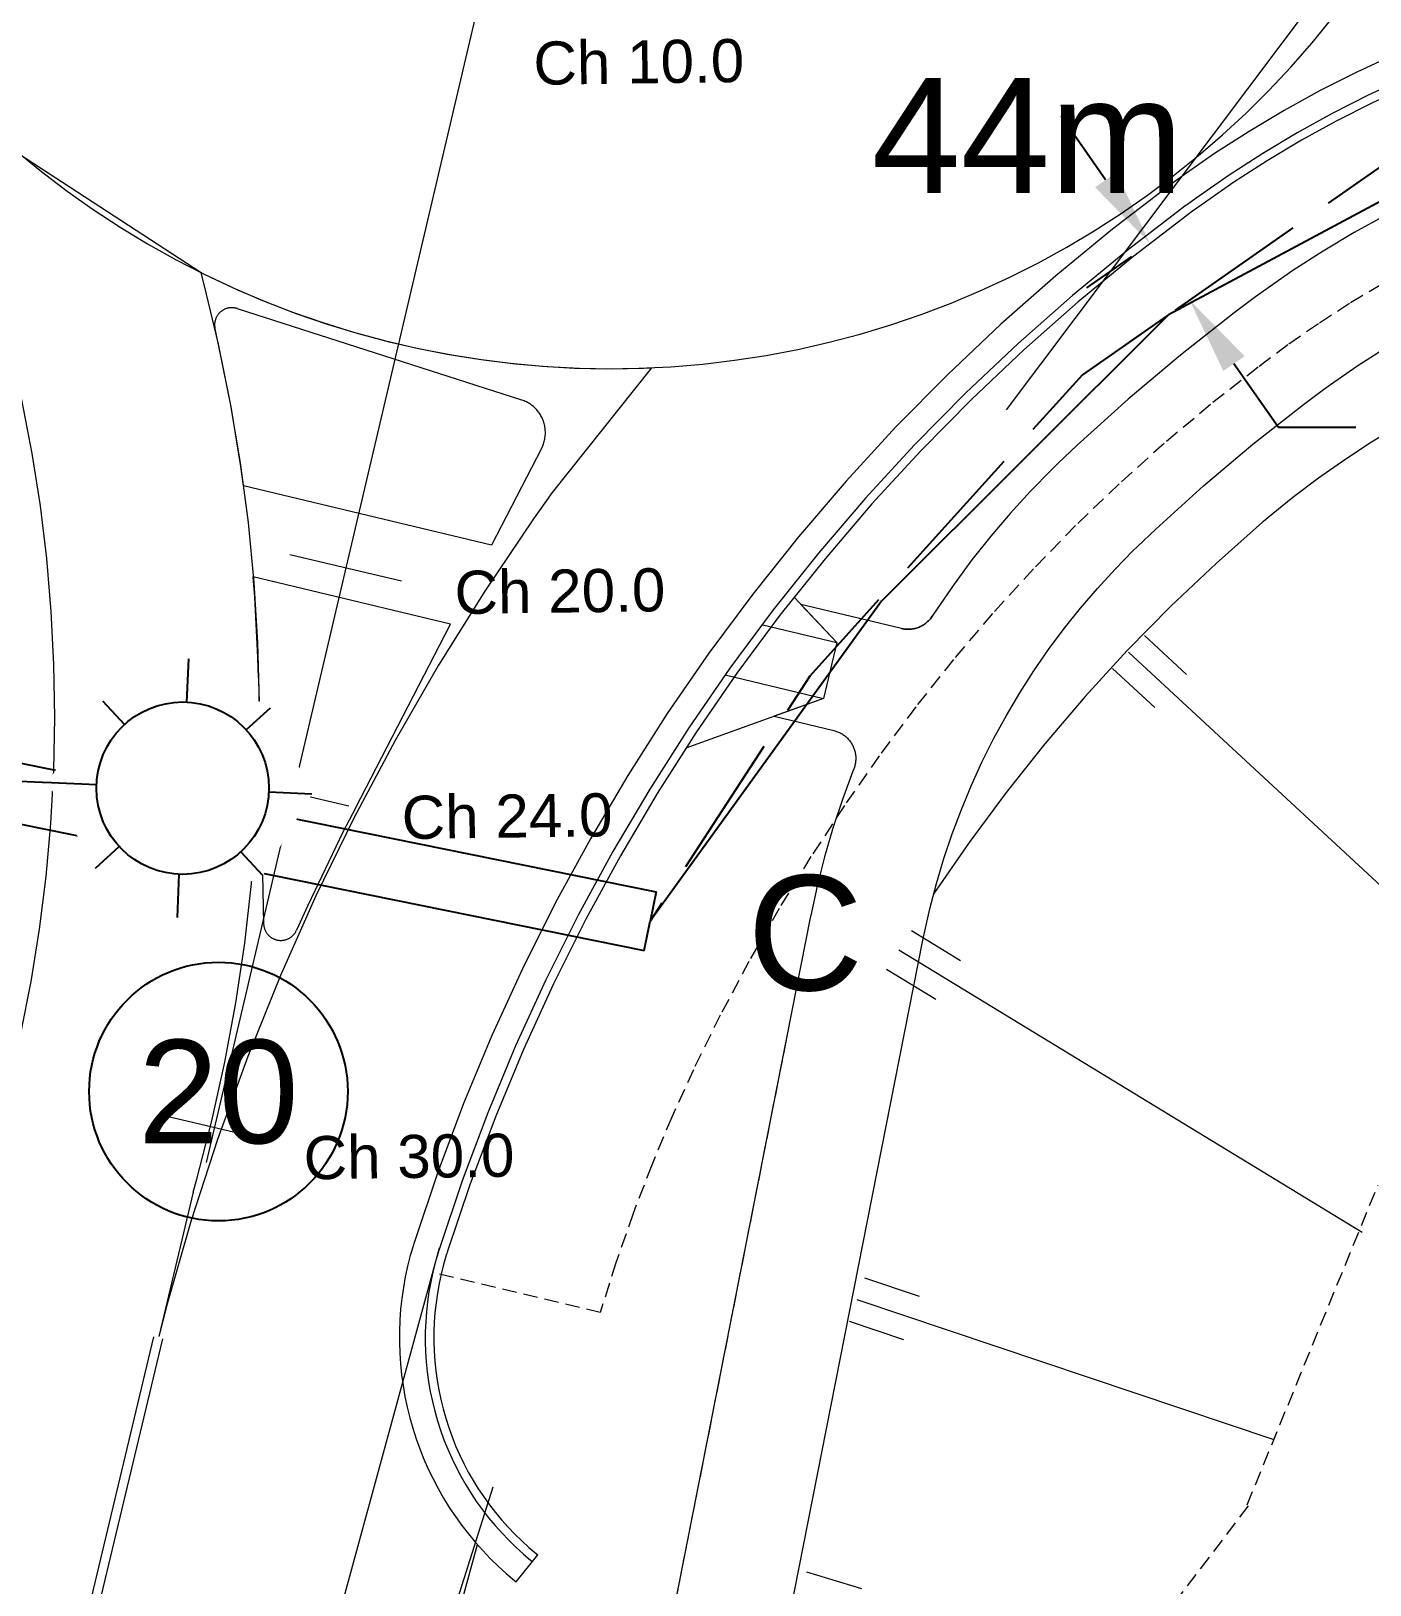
# Model space of a CAD drawing. Header units: metres. Extents: x 268878 to 269469, y 6087458 to 6088814.
# Drawn here: x 269145.53 to 269168.84, y 6087919.22 to 6087946.25 of the extents above; entities that cross this region are included whole.
import ezdxf
from ezdxf.enums import TextEntityAlignment as Align

# ---------------------------------------------------------------- set-up
doc = ezdxf.new("R2010")
doc.units = ezdxf.units.M
doc.linetypes.add('DASHED2', pattern=[0.375, 0.25, -0.125])
doc.linetypes.add('IE Trench LV', pattern=[6.5, 5, -1.5])
doc.layers.get('0').update_dxf_attribs({"color": 6})
doc.layers.add('Cadastre Developer_SP_NEW', color=2, linetype='Continuous', lineweight=5)
for name, color, linetype in [('Duct_SP_NEW', 2, 'Continuous'), ('Equip_SP_SL_NEW', 2, 'Continuous'), ('Mains_LV_New_R9', 2, 'Continuous'), ('Notes_LV_MISC', 7, 'Continuous'), ('Notes_SP_MISC', 7, 'Continuous'), ('Notes_SP_NEW', 2, 'Continuous'), ('Trench_SP_NEW', 2, 'Continuous')]:
    doc.layers.add(name, color=color, linetype=linetype)
doc.styles.add('AGI32-Arial', font='arial.ttf')
doc.styles.add('iecARIAL', font='arial.ttf', dxfattribs={"height": 2})
doc.styles.add('SL_LABEL', font='arial.ttf')
doc.styles.get("Standard").update_dxf_attribs({"font": 'arial.ttf'})
doc.linetypes.add('Cable 4', pattern='A,5.25,-0.1,["o",Standard,S=2,R=0,X=1.2,Y=-0.7],-4', length=9.35)
doc.dimstyles.get("Standard").update_dxf_attribs({"dimtxt": 0.18, "dimasz": 0.18, "dimexe": 0.18, "dimexo": 0.0625, "dimgap": 0.09, "dimtad": 0, "dimtih": 1, "dimtoh": 1, "dimdec": 4, "dimzin": 0, "dimdsep": 46, "dimtxsty": 'Standard', "dimcen": 0.09, "dimadec": 0, "dimazin": 0, "dimtfac": 1, "dimtdec": 4, "dimtofl": 0, "dimtmove": 0, "dimatfit": 3, "dimfxl": 1, "dimtolj": 1, "dimtzin": 0, "dimarcsym": 0})

# ---------------------------------------------------------------- blocks, each defined once
blk = doc.blocks.new('SL_LANTERN_NEW')
for tag, p, flags in [('Z', (0, 0), 1), ('OPERATED_BY', (0, -9.607), 9)]:
    blk.add_attdef(tag, p, '', height=0.2, dxfattribs=dict(flags=flags))
at = {"style": 'SL_LABEL', "flags": 9}
blk.add_attdef('STREET_CODE', text='', height=0.2, dxfattribs=at).set_placement((0, -0.2), align=Align.MIDDLE_LEFT)
for tag, height, flags, p in [('CONSTRUCTED_VOLTAGE', 0.2, 9, (0, -0.4)), ('CONTROL_TYPE', 0.2, 9, (0, -0.6)), ('LANTERN_PURPOSE', 0.2, 9, (0, -0.8)), ('LANTERN_TYPE', 0.2, 9, (0, -1)), ('OPERATING_VOLTAGE', 0.2, 9, (0, -1.4)), ('NO_PHASES', 0.2, 9, (0, -1.2)), ('ORIENTATION', 0.2, 9, (0, -1.6)), ('LNUMBER', 2.5, 8, (1.2, -2.8)), ('OWNED_BY', 0.2, 9, (0, -1.8)), ('STATE', 0.2, 9, (0, -2)), ('USAGE', 0.2, 9, (0, -2.2)), ('CEXIST', 0.2, 9, (0, -2.4)), ('CNEW', 0.2, 9, (0, -2.6)), ('CNUMBER', 0.2, 9, (0, -2.8)), ('CREMOVE', 0.2, 9, (0, -3)), ('CREPLACE', 0.2, 9, (0, -3.2)), ('LKINGHEIGHT', 0.2, 9, (0, -3.4)), ('LBRACKET', 0.2, 9, (0, -3.6)), ('LBRACKETVOCAB', 0.2, 9, (0, -3.8)), ('LCATEGORY', 0.2, 9, (0, -4)), ('LCHARGE1', 0.2, 9, (0, -4.2)), ('LCHARGE1PERCENT', 0.2, 9, (0, -4.4)), ('LCHARGE2', 0.2, 9, (0, -4.6)), ('LCHARGE2PERCENT', 0.2, 9, (0, -4.8)), ('LCHARGE3', 0.2, 9, (0, -5)), ('LCHARGE3PERCENT', 0.2, 9, (0, -5.2)), ('LEXIST', 0.2, 9, (0, -5.4)), ('LLAMP', 0.2, 9, (0, -5.6)), ('LLAMPVOCAB', 0.2, 9, (0, -5.8)), ('LMAST', 0.2, 9, (0, -6)), ('LMASTVOCAB', 0.2, 9, (0, -6.2)), ('LNEW', 0.2, 9, (0, -6.4)), ('LANTNUMBER', 0.2, 9, (0, -6.6)), ('LOUTREACH', 0.2, 9, (0, -7)), ('LOUTREACHVOCAB', 0.2, 9, (0, -7.2)), ('LRATECODE', 0.2, 9, (0, -7.4)), ('LREMOVE', 0.2, 9, (0, -7.6)), ('LREPLACE', 0.2, 9, (0, -7.8)), ('LTYPE', 0.2, 9, (0, -8)), ('LTYPEVOCAB', 0.2, 9, (0, -8.2)), ('LEGEND', 0.2, 9, (0, -8.4)), ('SUBURB', 0.2, 9, (0, -8.6)), ('STREETNAME', 0.2, 9, (0, -8.8)), ('LOCATION', 0.2, 9, (0, -9)), ('NOTES', 0.2, 9, (0, -9.2)), ('MAINTAINED_BY', 0.2, 9, (0, -9.863))]:
    blk.add_attdef(tag, text='', height=height, dxfattribs=dict(flags=flags)).set_placement(p, align=Align.MIDDLE_LEFT)
blk.add_wipeout([(0, 6.468), (1.458, 5.676), (2.25, 4.218), (1.458, 2.759), (0, 1.865), (-1.459, 2.759), (-2.25, 4.218), (-1.459, 5.676)])
for p, q in [((0, 5.718), (0, 6.468)), ((-1.459, 5.676), (-1.061, 5.278)), ((1.458, 5.676), (1.06, 5.278)), ((-2.25, 4.218), (-1.5, 4.218)), ((1.5, 4.218), (2.25, 4.218)), ((-1.459, 2.759), (-1.061, 3.157)), ((1.458, 2.759), (1.06, 3.157)), ((0, 0), (0, 2.721))]:
    blk.add_line(p, q)
blk.add_circle((0, 4.218), 1.5)
at = {"style": 'SL_LABEL', "flags": 8}
blk.add_attdef('ASSET_NUM', text='', height=2.5, dxfattribs=at).set_placement((2, 2), align=Align.MIDDLE_LEFT)
blk = doc.blocks.new('DUCT_INDICATOR')
blk.add_circle((0, 0), 2.25)
blk.add_attdef('CODE', text='', height=1.8).set_placement((0, 0), align=Align.MIDDLE_CENTER)
at = {"flags": 1}
blk.add_attdef('Z', (0, 0), '', height=0.2, dxfattribs=at)
blk = doc.blocks.new('*D34')
at = {"layer": 'Defpoints', "color": 0, "linetype": 'IE Trench LV', "transparency": 16777216}
for p in [(269165.068, 6087942.596), (269165.696, 6087941.572), (269165.755, 6087941.613)]:
    blk.add_point(p, dxfattribs=at)
at = {"layer": 'Trench_SP_NEW', "color": 0, "linetype": 'IE Trench LV', "lineweight": -2, "transparency": 16777216}
for p, q in [((269164.236, 6087943.661), (269163.463, 6087944.768)), ((269164.684, 6087942.327), (269163.903, 6087941.782)), ((269165.371, 6087941.344), (269164.59, 6087940.798)), ((269166.47, 6087940.465), (269167.243, 6087939.359)), ((269167.243, 6087939.359), (269168.593, 6087939.359))]:
    blk.add_line(p, q, dxfattribs=at)
at = {"layer": 'Trench_SP_NEW', "color": 0, "linetype": 'IE Trench LV', "transparency": 16777216}
for points in [[(269164.421, 6087943.79), (269164.052, 6087943.533), (269165.009, 6087942.555)], [(269166.654, 6087940.594), (269166.285, 6087940.336), (269165.696, 6087941.572)]]:
    blk.add_solid(points, dxfattribs=at)
at = {"layer": 'Trench_SP_NEW', "color": 0, "linetype": 'IE Trench LV', "transparency": 16777216, "insert": (269171.201, 6087939.359), "char_height": 1.35, "attachment_point": 5}
blk.add_mtext('\\A1;1.2m', dxfattribs=at)

msp = doc.modelspace()

# ---------------------------------------------------------------- linework, layer by layer
at = {"layer": 'Cadastre Developer_SP_NEW', "color": 251, "linetype": 'Continuous', "lineweight": 0}
for p, q in [((269170.29408, 6087950.02005), (269162.50405, 6087939.66181)), ((269148.4916, 6087942.04722), (269138.33169, 6087948.65734)), ((269149.11719, 6087941.42385), (269154.06714, 6087939.83433)), ((269154.41644, 6087938.98705), (269153.5459, 6087937.30675)), ((269153.5459, 6087937.30675), (269149.22859, 6087938.33988)), ((269152.83498, 6087935.93452), (269149.39806, 6087936.75697)), ((269158.81267, 6087936.40216), (269159.55627, 6087935.61141)), ((269158.26948, 6087935.91934), (269159.55626, 6087935.61141)), ((269159.55626, 6087935.61141), (269159.32354, 6087934.63887)), ((269164.91201, 6087935.7344), (269165.64574, 6087935.05462)), ((269164.63393, 6087935.44675), (269171.13409, 6087929.4246)), ((269157.61267, 6087935.04828), (269159.32354, 6087934.63887)), ((269164.35584, 6087935.1591), (269165.08957, 6087934.47933)), ((269159.32354, 6087934.63887), (269156.92736, 6087933.77409)), ((269160.85425, 6087930.60363), (269161.70834, 6087930.08308)), ((269160.63881, 6087930.26649), (269168.69813, 6087925.35458)), ((269160.42338, 6087929.92936), (269161.27748, 6087929.40881)), ((269148.35329, 6087926.0482), (269147.75281, 6087923.53886)), ((269145.31807, 6087898.32546), (269152.6398, 6087925.08052)), ((269160.04051, 6087924.55961), (269160.98884, 6087924.24162)), ((269159.90528, 6087924.18307), (269167.1653, 6087921.74867)), ((269159.77005, 6087923.80652), (269160.71838, 6087923.48853)), ((269144.17835, 6087908.94593), (269147.66928, 6087923.53405)), ((269144.33395, 6087908.90869), (269147.82488, 6087923.49682)), ((269153.57166, 6087920.91834), (269146.25251, 6087897.96429)), ((269147.25565, 6087897.82865), (269153.30058, 6087919.91803)), ((269153.97456, 6087919.27295), (269154.35081, 6087919.74032)), ((269159.02937, 6087919.44687), (269159.98531, 6087919.15255))]:
    msp.add_line(p, q, dxfattribs=at)
at = {"layer": 'Cadastre Developer_SP_NEW', "color": 251, "linetype": 'DASHED2', "lineweight": 0}
for p, q in [((269169.03515, 6087941.84095), (269168.48087, 6087941.50882)), ((269168.48087, 6087941.50882), (269167.93816, 6087941.15812)), ((269167.93816, 6087941.15812), (269167.40762, 6087940.78925)), ((269167.40762, 6087940.78925), (269166.88988, 6087940.40263)), ((269166.88988, 6087940.40263), (269166.06155, 6087939.75352)), ((269166.06155, 6087939.75352), (269165.25527, 6087939.07719)), ((269165.25527, 6087939.07719), (269164.47195, 6087938.37439)), ((269164.47195, 6087938.37439), (269163.71247, 6087937.64591)), ((269163.71247, 6087937.64591), (269162.97765, 6087936.89255)), ((269162.97765, 6087936.89255), (269162.26832, 6087936.11514)), ((269162.26832, 6087936.11514), (269161.58527, 6087935.31456)), ((269161.58527, 6087935.31456), (269160.92924, 6087934.49168)), ((269160.92924, 6087934.49168), (269160.2955, 6087933.64254)), ((269160.2955, 6087933.64254), (269159.68783, 6087932.77453)), ((269159.68783, 6087932.77453), (269159.1068, 6087931.88847)), ((269159.1068, 6087931.88847), (269158.55295, 6087930.98517)), ((269158.55295, 6087930.98517), (269158.02679, 6087930.06547)), ((269158.02679, 6087930.06547), (269157.52881, 6087929.1302)), ((269157.52881, 6087929.1302), (269157.05946, 6087928.18025)), ((269158.67498, 6087928.7023), (269152.37538, 6087896.767)), ((269157.05946, 6087928.18025), (269156.68487, 6087927.35626)), ((269156.68487, 6087927.35626), (269156.33529, 6087926.52133)), ((269156.33529, 6087926.52133), (269156.01104, 6087925.67625)), ((269166.70006, 6087920.61144), (269168.9744, 6087926.17082)), ((269156.01104, 6087925.67625), (269155.71242, 6087924.82177)), ((269155.71242, 6087924.82177), (269155.43969, 6087923.95868)), ((269155.43969, 6087923.95868), (269152.52218, 6087924.65334))]:
    msp.add_line(p, q, dxfattribs=at)
at = {"layer": 'Cadastre Developer_SP_NEW', "color": 251, "linetype": 'Continuous', "lineweight": 0}
for points in [[(269145.2796, 6087944.15888, 0), (269145.71227, 6087943.80576, 0), (269146.157, 6087943.46795, 0), (269146.61324, 6087943.14587, 0), (269147.08045, 6087942.83991, 0), (269147.55805, 6087942.55044, 0), (269148.04547, 6087942.27781, 0), (269148.5421, 6087942.02236, 0), (269149.04734, 6087941.7844, 0), (269149.56058, 6087941.56421, 0), (269150.08119, 6087941.36208, 0), (269150.60854, 6087941.17823, 0), (269151.14199, 6087941.0129, 0), (269151.68088, 6087940.86629, 0), (269152.22456, 6087940.73857, 0), (269152.77236, 6087940.62991, 0), (269153.32362, 6087940.54043, 0), (269153.87767, 6087940.47024, 0), (269154.43383, 6087940.41943, 0), (269154.99143, 6087940.38806, 0), (269155.54978, 6087940.37618, 0), (269156.10821, 6087940.38378, 0), (269156.66603, 6087940.41087, 0), (269157.22256, 6087940.45741, 0), (269157.77713, 6087940.52335, 0), (269158.32907, 6087940.6086, 0), (269158.87769, 6087940.71306, 0), (269159.42233, 6087940.8366, 0), (269159.96233, 6087940.97907, 0), (269160.49702, 6087941.14031, 0), (269161.02577, 6087941.3201, 0), (269161.54791, 6087941.51824, 0), (269162.06283, 6087941.73449, 0), (269162.56988, 6087941.96857, 0), (269163.06846, 6087942.2202, 0), (269163.55795, 6087942.48908, 0), (269164.03776, 6087942.77488, 0), (269164.5073, 6087943.07725, 0), (269164.966, 6087943.39582, 0), (269165.41331, 6087943.73021, 0), (269165.84867, 6087944.08, 0), (269166.27156, 6087944.44478, 0), (269166.68146, 6087944.82409, 0), (269167.07788, 6087945.21748, 0), (269167.46032, 6087945.62446, 0), (269167.82833, 6087946.04454, 0), (269168.18145, 6087946.47721, 0)], [(269170.76081, 6087946.43203, 0), (269170.58065, 6087946.36802, 0), (269169.91349, 6087946.11423, 0), (269169.25559, 6087945.83731, 0), (269168.60775, 6087945.5376, 0), (269167.97077, 6087945.21546, 0), (269167.34542, 6087944.87129, 0), (269166.73247, 6087944.5055, 0), (269166.13265, 6087944.11855, 0), (269165.5467, 6087943.71089, 0), (269165.39221, 6087943.59826, 0)], [(269170.90948, 6087946.00729, 0), (269170.73328, 6087945.9447, 0), (269170.0808, 6087945.69649, 0), (269169.43738, 6087945.42566, 0), (269168.8038, 6087945.13255, 0), (269168.18083, 6087944.8175, 0), (269167.56925, 6087944.4809, 0), (269166.96978, 6087944.12316, 0), (269166.38316, 6087943.74472, 0), (269165.8101, 6087943.34604, 0), (269165.65901, 6087943.23588, 0)], [(269170.95903, 6087945.86572, 0), (269170.78416, 6087945.80359, 0), (269170.13657, 6087945.55724, 0), (269169.49797, 6087945.28845, 0), (269168.86915, 6087944.99753, 0), (269168.25085, 6087944.68484, 0), (269167.64385, 6087944.35077, 0), (269167.04888, 6087943.99572, 0), (269166.46666, 6087943.62011, 0), (269165.8979, 6087943.22442, 0), (269165.74794, 6087943.11509, 0)], [(269149.11719, 6087941.42385, 0), (269149.11535, 6087941.42443, 0), (269149.10531, 6087941.4274, 0), (269149.09517, 6087941.43001, 0), (269149.08494, 6087941.43226, 0), (269149.07464, 6087941.43416, 0), (269149.06428, 6087941.43569, 0), (269149.05388, 6087941.43687, 0), (269149.04344, 6087941.43768, 0), (269149.03298, 6087941.43812, 0), (269149.0225, 6087941.4382, 0), (269149.01204, 6087941.43791, 0), (269149.00159, 6087941.43726, 0), (269148.99116, 6087941.43625, 0), (269148.98078, 6087941.43487, 0), (269148.97046, 6087941.43313, 0), (269148.9602, 6087941.43103, 0), (269148.95002, 6087941.42857, 0), (269148.93993, 6087941.42576, 0), (269148.92995, 6087941.4226, 0), (269148.92008, 6087941.4191, 0), (269148.91034, 6087941.41525, 0), (269148.90075, 6087941.41106, 0), (269148.8913, 6087941.40654, 0), (269148.88202, 6087941.4017, 0), (269148.87291, 6087941.39653, 0), (269148.86399, 6087941.39105, 0), (269148.85526, 6087941.38526, 0), (269148.84674, 6087941.37917, 0), (269148.83844, 6087941.37278, 0), (269148.83037, 6087941.36611, 0), (269148.82254, 6087941.35917, 0), (269148.81495, 6087941.35195, 0), (269148.80762, 6087941.34447, 0), (269148.80055, 6087941.33674, 0), (269148.79376, 6087941.32877, 0), (269148.78725, 6087941.32057, 0), (269148.78103, 6087941.31215, 0), (269148.77511, 6087941.30351, 0), (269148.76949, 6087941.29467, 0), (269148.76419, 6087941.28564, 0), (269148.7592, 6087941.27643, 0), (269148.75454, 6087941.26706, 0), (269148.75021, 6087941.25752, 0), (269148.74622, 6087941.24784, 0), (269148.74256, 6087941.23803, 0), (269148.73925, 6087941.2281, 0), (269148.73629, 6087941.21805, 0), (269148.73368, 6087941.20791, 0), (269148.73142, 6087941.19769, 0), (269148.72952, 6087941.18739, 0), (269148.72799, 6087941.17703, 0), (269148.72682, 6087941.16663, 0), (269148.72601, 6087941.15619, 0), (269148.72556, 6087941.14572, 0), (269148.72548, 6087941.13525, 0), (269148.72577, 6087941.12478, 0), (269148.72642, 6087941.11433, 0), (269148.72743, 6087941.10391, 0), (269148.72881, 6087941.09353, 0), (269148.73055, 6087941.08321, 0), (269148.73265, 6087941.07295, 0), (269148.73308, 6087941.07106, 0)], [(269149.22859, 6087938.33988, 0), (269149.18136, 6087938.67777, 0), (269149.01244, 6087939.7112, 0), (269148.80756, 6087940.73811, 0), (269148.73308, 6087941.07106, 0)], [(269154.41644, 6087938.98705, 0), (269154.4202, 6087938.99445, 0), (269154.42925, 6087939.01333, 0), (269154.43764, 6087939.03253, 0), (269154.44534, 6087939.052, 0), (269154.45237, 6087939.07173, 0), (269154.4587, 6087939.09169, 0), (269154.46433, 6087939.11186, 0), (269154.46925, 6087939.13222, 0), (269154.47346, 6087939.15273, 0), (269154.47695, 6087939.17338, 0), (269154.47972, 6087939.19414, 0), (269154.48176, 6087939.21499, 0), (269154.48307, 6087939.23589, 0), (269154.48366, 6087939.25682, 0), (269154.48351, 6087939.27777, 0), (269154.48263, 6087939.29869, 0), (269154.48102, 6087939.31957, 0), (269154.47869, 6087939.34038, 0), (269154.47563, 6087939.3611, 0), (269154.47184, 6087939.3817, 0), (269154.46734, 6087939.40215, 0), (269154.46213, 6087939.42244, 0), (269154.45622, 6087939.44253, 0), (269154.44961, 6087939.4624, 0), (269154.44231, 6087939.48203, 0), (269154.43432, 6087939.50139, 0), (269154.42567, 6087939.52046, 0), (269154.41636, 6087939.53922, 0), (269154.40639, 6087939.55764, 0), (269154.3958, 6087939.57571, 0), (269154.38457, 6087939.59339, 0), (269154.37274, 6087939.61067, 0), (269154.36031, 6087939.62752, 0), (269154.3473, 6087939.64393, 0), (269154.33372, 6087939.65988, 0), (269154.3196, 6087939.67535, 0), (269154.30495, 6087939.69031, 0), (269154.28978, 6087939.70475, 0), (269154.27412, 6087939.71865, 0), (269154.25798, 6087939.732, 0), (269154.24139, 6087939.74478, 0), (269154.22436, 6087939.75697, 0), (269154.20691, 6087939.76856, 0), (269154.18907, 6087939.77953, 0), (269154.17086, 6087939.78987, 0), (269154.1523, 6087939.79957, 0), (269154.13341, 6087939.80862, 0), (269154.11422, 6087939.817, 0), (269154.09475, 6087939.82471, 0), (269154.07502, 6087939.83173, 0), (269154.06714, 6087939.83433, 0)], [(269169.92325, 6087939.70621, 0), (269169.83101, 6087939.6574, 0), (269169.34291, 6087939.38601, 0), (269168.86457, 6087939.09776, 0), (269168.39659, 6087938.79298, 0), (269167.93952, 6087938.47206, 0), (269167.49394, 6087938.13539, 0), (269167.06037, 6087937.78337, 0), (269166.98074, 6087937.71593, 0)], [(269166.98074, 6087937.71593, 0), (269166.96752, 6087937.70465, 0), (269166.15686, 6087936.98794, 0), (269165.37171, 6087936.24338, 0), (269164.61302, 6087935.47188, 0), (269163.88171, 6087934.67436, 0), (269163.17869, 6087933.85181, 0), (269162.5048, 6087933.00523, 0), (269161.86087, 6087932.13564, 0), (269161.24767, 6087931.24411, 0), (269161.23808, 6087931.22962, 0)], [(269149.48745, 6087934.99693, 0), (269149.47768, 6087935.35448, 0), (269149.42456, 6087936.40027, 0), (269149.39806, 6087936.75697, 0)], [(269160.68145, 6087935.85627, 0), (269160.68376, 6087935.85573, 0), (269160.70081, 6087935.85204, 0), (269160.71799, 6087935.84896, 0), (269160.73527, 6087935.84647, 0), (269160.75262, 6087935.84459, 0), (269160.77002, 6087935.84332, 0), (269160.78746, 6087935.84265, 0), (269160.80492, 6087935.84259, 0), (269160.82236, 6087935.84315, 0), (269160.83977, 6087935.84431, 0), (269160.85714, 6087935.84607, 0), (269160.87443, 6087935.84845, 0), (269160.89162, 6087935.85142, 0), (269160.90871, 6087935.85499, 0), (269160.92565, 6087935.85916, 0), (269160.94245, 6087935.86392, 0), (269160.95906, 6087935.86926, 0), (269160.97548, 6087935.87517, 0), (269160.99168, 6087935.88166, 0), (269161.00765, 6087935.8887, 0), (269161.02336, 6087935.8963, 0), (269161.0388, 6087935.90445, 0), (269161.05394, 6087935.91312, 0), (269161.06877, 6087935.92232, 0), (269161.08327, 6087935.93204, 0), (269161.09742, 6087935.94225, 0), (269161.11121, 6087935.95295, 0), (269161.12462, 6087935.96412, 0), (269161.13762, 6087935.97576, 0), (269161.15022, 6087935.98784, 0), (269161.16238, 6087936.00036, 0), (269161.1741, 6087936.01329, 0), (269161.18536, 6087936.02662, 0), (269161.19615, 6087936.04034, 0), (269161.20646, 6087936.05442, 0), (269161.21626, 6087936.06886, 0), (269161.21755, 6087936.07084, 0)], [(269152.19583, 6087925.16171, 0), (269152.18567, 6087925.12922, 0), (269152.13262, 6087924.94654, 0), (269152.08598, 6087924.76211, 0), (269152.0458, 6087924.57617, 0), (269152.01214, 6087924.38894, 0), (269151.98503, 6087924.20065, 0), (269151.96451, 6087924.01153, 0), (269151.9506, 6087923.82181, 0), (269151.94332, 6087923.63172, 0), (269151.94268, 6087923.44149, 0), (269151.94868, 6087923.25135, 0), (269151.96131, 6087923.06154, 0), (269151.98056, 6087922.87228, 0), (269152.0064, 6087922.68381, 0), (269152.0388, 6087922.49636, 0), (269152.07773, 6087922.31016, 0), (269152.12313, 6087922.12542, 0), (269152.17495, 6087921.94238, 0), (269152.23312, 6087921.76127, 0), (269152.29758, 6087921.58229, 0), (269152.36825, 6087921.40567, 0), (269152.44504, 6087921.23163, 0), (269152.52786, 6087921.06037, 0), (269152.6166, 6087920.8921, 0), (269152.71116, 6087920.72704, 0), (269152.81142, 6087920.56538, 0), (269152.91727, 6087920.40731, 0), (269153.02856, 6087920.25303, 0), (269153.14518, 6087920.10274, 0), (269153.26696, 6087919.9566, 0), (269153.39378, 6087919.8148, 0), (269153.52546, 6087919.67752, 0), (269153.66186, 6087919.54491, 0), (269153.8028, 6087919.41715, 0), (269153.94811, 6087919.29438, 0), (269153.97456, 6087919.27295, 0)], [(269152.62489, 6087925.02601, 0), (269152.61556, 6087924.99621, 0), (269152.56689, 6087924.8286, 0), (269152.5241, 6087924.65941, 0), (269152.48724, 6087924.48882, 0), (269152.45636, 6087924.31705, 0), (269152.43149, 6087924.14431, 0), (269152.41266, 6087923.9708, 0), (269152.3999, 6087923.79674, 0), (269152.39322, 6087923.62235, 0), (269152.39264, 6087923.44782, 0), (269152.39814, 6087923.27339, 0), (269152.40973, 6087923.09925, 0), (269152.42739, 6087922.92562, 0), (269152.45109, 6087922.75271, 0), (269152.48082, 6087922.58074, 0), (269152.51653, 6087922.40991, 0), (269152.55818, 6087922.24043, 0), (269152.60572, 6087922.0725, 0), (269152.6591, 6087921.90634, 0), (269152.71823, 6087921.74214, 0), (269152.78307, 6087921.58011, 0), (269152.85352, 6087921.42043, 0), (269152.92949, 6087921.26331, 0), (269153.01091, 6087921.10894, 0), (269153.09766, 6087920.95751, 0), (269153.18965, 6087920.80919, 0), (269153.28675, 6087920.66418, 0), (269153.38886, 6087920.52264, 0), (269153.49584, 6087920.38475, 0), (269153.60758, 6087920.25068, 0), (269153.72392, 6087920.12059, 0), (269153.84473, 6087919.99464, 0), (269153.96986, 6087919.87299, 0), (269154.09917, 6087919.75577, 0), (269154.23248, 6087919.64314, 0), (269154.25675, 6087919.62348, 0)], [(269152.7679, 6087924.98078, 0), (269152.75886, 6087924.95187, 0), (269152.71165, 6087924.78929, 0), (269152.67014, 6087924.62517, 0), (269152.63439, 6087924.4597, 0), (269152.60443, 6087924.29309, 0), (269152.58031, 6087924.12553, 0), (269152.56204, 6087923.95723, 0), (269152.54967, 6087923.78839, 0), (269152.54319, 6087923.61923, 0), (269152.54262, 6087923.44994, 0), (269152.54796, 6087923.28073, 0), (269152.5592, 6087923.11182, 0), (269152.57633, 6087922.9434, 0), (269152.59932, 6087922.77568, 0), (269152.62816, 6087922.60887, 0), (269152.6628, 6087922.44316, 0), (269152.7032, 6087922.27876, 0), (269152.74932, 6087922.11588, 0), (269152.80109, 6087921.9547, 0), (269152.85845, 6087921.79542, 0), (269152.92134, 6087921.63825, 0), (269152.98967, 6087921.48337, 0), (269153.06337, 6087921.33096, 0), (269153.14235, 6087921.18122, 0), (269153.2265, 6087921.03433, 0), (269153.31572, 6087920.89046, 0), (269153.40991, 6087920.7498, 0), (269153.50896, 6087920.61251, 0), (269153.61273, 6087920.47876, 0), (269153.72111, 6087920.34871, 0), (269153.83396, 6087920.22252, 0), (269153.95115, 6087920.10035, 0), (269154.07253, 6087919.98235, 0), (269154.19796, 6087919.86865, 0), (269154.32727, 6087919.7594, 0), (269154.35081, 6087919.74032, 0)]]:
    msp.add_polyline3d(points, dxfattribs=at)
at = {"layer": 'Cadastre Developer_SP_NEW', "color": 251, "linetype": 'DASHED2', "lineweight": 0}
msp.add_polyline3d([(269154.56249, 6087896.42459, 0), (269154.99468, 6087897.85996, 0), (269160.21808, 6087912.03351, 0), (269166.73806, 6087920.61535, 0)], dxfattribs=at)
at = {"layer": 'Mains_LV_New_R9', "linetype": 'Cable 4', "ltscale": 0.25}
msp.add_lwpolyline([(269152.81523, 6087994.49096), (269158.76927, 6087988.45131), (269155.27998, 6087981.52917), (269168.61173, 6087977.37159), (269169.04059, 6087970.43827), (269169.04059, 6087970.43827), (269169.04059, 6087970.43827), (269171.79978, 6087965.20774), (269171.79978, 6087965.20774), (269176.18221, 6087961.71384), (269176.18221, 6087961.71384), (269180.153, 6087959.14979), (269178.43811, 6087946.29414), (269171.52244, 6087944.62459), (269171.52244, 6087944.62459), (269165.32941, 6087941.31526), (269165.32941, 6087941.31526), (269160.33271, 6087936.33087), (269160.33271, 6087936.33087), (269156.30635, 6087930.76274), (269143.95716, 6087933.26251)], dxfattribs=at)
at = {"layer": 'Notes_SP_MISC', "color": 251, "linetype": 'Continuous', "lineweight": 0}
for p, q in [((269151.98135, 6087936.68071), (269150.03436, 6087937.13814)), ((269149.69419, 6087926.94577), (269147.7472, 6087927.40321))]:
    msp.add_line(p, q, dxfattribs=at)
at = {"layer": 'Trench_SP_NEW', "linetype": 'IE Trench LV', "ltscale": 0.5, "flags": 128}
msp.add_lwpolyline([(269152.81523, 6087994.49096), (269158.76927, 6087988.45131), (269155.27998, 6087981.52917), (269168.61173, 6087977.37159), (269169.04059, 6087970.43827), (269171.79978, 6087965.20774), (269176.65138, 6087961.51903), (269180.153, 6087959.14979), (269178.43811, 6087946.29414), (269173.82598, 6087945.65599), (269169.29599, 6087944.08708), (269163.83018, 6087940.2676), (269159.0867, 6087935.02964), (269156.30635, 6087930.76274), (269143.95716, 6087933.26251)], dxfattribs=at)

# ---------------------------------------------------------------- block references
at = {"layer": 'Notes_SP_NEW', "linetype": 'IE Trench LV'}
msp.add_blockref('DUCT_INDICATOR', (269148.79269, 6087927.80085), dxfattribs=at).add_auto_attribs({'CODE': '20'})

# ---------------------------------------------------------------- texts
at = {"layer": 'Notes_LV_MISC', "linetype": 'IE Trench LV', "insert": (269160.16005, 6087945.434), "char_height": 2, "attachment_point": 1, "style": 'iecARIAL'}
msp.add_mtext_dynamic_manual_height_columns('44m', width=4.2842111, gutter_width=10, heights=[0], dxfattribs=at)
at = {"layer": 'Notes_SP_MISC', "color": 251, "linetype": 'Continuous', "lineweight": 0, "char_height": 0.75, "attachment_point": 1, "rotation": 0.7802, "style": 'AGI32-Arial'}
for s, insert in [('Ch 10.0', (269154.27011, 6087946.06481)), ('Ch 20.0', (269152.89688, 6087936.85716)), ('Ch 30.0', (269150.27002, 6087927.021))]:
    msp.add_mtext(s, dxfattribs=dict(at, insert=insert))
at = {"layer": 'Notes_SP_MISC', "color": 2, "linetype": 'IE Trench LV', "insert": (269157.99722, 6087931.56243), "char_height": 2, "attachment_point": 1, "style": 'iecARIAL'}
msp.add_mtext_dynamic_manual_height_columns('C', width=3.3864733, gutter_width=10, heights=[0], dxfattribs=at)

# ---------------------------------------------------------------- dimensions: what is measured, and where the dimension line sits
at = {"layer": 'Trench_SP_NEW', "linetype": 'IE Trench LV'}
dim = msp.add_aligned_dim(p1=(269165.06828, 6087942.59594), p2=(269165.75526, 6087941.61284), distance=-0.07177, text='1.2m', dimstyle='Standard', override={"dimscale": 7.5, "dimfxl": 1.25}, dxfattribs=at)
dim.commit()
dim.dimension.update_dxf_attribs({"geometry": '*D34', "text_midpoint": (269171.20091, 6087939.35855)})

# ---------------------------------------------------------------- next in the draw order: wipeouts: each hides what was drawn before it
at = {"linetype": 'IE Trench LV'}
msp.add_wipeout([(269144.06032, 6087933.77218), (269143.85399, 6087932.75285), (269156.20318, 6087930.25308), (269156.40952, 6087931.27241)], dxfattribs=at).dxf.layer = 'Duct_SP_NEW'

# ---------------------------------------------------------------- next in the draw order: linework, layer by layer
at = {"layer": 'Cadastre Developer_SP_NEW', "color": 251, "linetype": 'Continuous', "lineweight": 0}
for p, q in [((269155.58263, 6087956.38126), (269148.5783, 6087926.56839)), ((269151.17605, 6087932.73246), (269152.83498, 6087935.93452)), ((269149.48745, 6087934.99693), (269149.57879, 6087930.72356))]:
    msp.add_line(p, q, dxfattribs=at)
for points in [[(269165.39221, 6087943.59826, 0), (269165.36993, 6087943.58185, 0), (269164.35514, 6087942.80581, 0), (269163.36804, 6087941.99483, 0), (269162.40985, 6087941.14989, 0), (269161.48173, 6087940.27203, 0), (269160.58481, 6087939.36231, 0), (269159.72019, 6087938.42184, 0), (269158.88891, 6087937.45177, 0), (269158.092, 6087936.45328, 0), (269157.33042, 6087935.42759, 0), (269156.6051, 6087934.37595, 0), (269155.91692, 6087933.29963, 0), (269155.26672, 6087932.19995, 0), (269154.6553, 6087931.07824, 0), (269154.0834, 6087929.93589, 0), (269153.55172, 6087928.77427, 0), (269153.0609, 6087927.5948, 0), (269152.61154, 6087926.39892, 0), (269152.20419, 6087925.18809, 0), (269152.19583, 6087925.16171, 0)], [(269165.65901, 6087943.23588, 0), (269165.63701, 6087943.21967, 0), (269164.63469, 6087942.45317, 0), (269163.65973, 6087941.65216, 0), (269162.71332, 6087940.81762, 0), (269161.79661, 6087939.95055, 0), (269160.91072, 6087939.05201, 0), (269160.05673, 6087938.12311, 0), (269159.23567, 6087937.16497, 0), (269158.44856, 6087936.17876, 0), (269157.69634, 6087935.16567, 0), (269156.97994, 6087934.12696, 0), (269156.30022, 6087933.06387, 0), (269155.65802, 6087931.97771, 0), (269155.05412, 6087930.8698, 0), (269154.48925, 6087929.74149, 0), (269153.9641, 6087928.59415, 0), (269153.47931, 6087927.42919, 0), (269153.03548, 6087926.24801, 0), (269152.63314, 6087925.05206, 0), (269152.62489, 6087925.02601, 0)], [(269165.74794, 6087943.11509, 0), (269165.72604, 6087943.09895, 0), (269164.72787, 6087942.33563, 0), (269163.75696, 6087941.53794, 0), (269162.81447, 6087940.70686, 0), (269161.90157, 6087939.84339, 0), (269161.01935, 6087938.94858, 0), (269160.16891, 6087938.02353, 0), (269159.35126, 6087937.06937, 0), (269158.56741, 6087936.08725, 0), (269157.81831, 6087935.07837, 0), (269157.10488, 6087934.04396, 0), (269156.42799, 6087932.98529, 0), (269155.78845, 6087931.90363, 0), (269155.18705, 6087930.80032, 0), (269154.62453, 6087929.67669, 0), (269154.10156, 6087928.53411, 0), (269153.61879, 6087927.37398, 0), (269153.17679, 6087926.19771, 0), (269152.77612, 6087925.00672, 0), (269152.7679, 6087924.98078, 0)], [(269169.11444, 6087943.04878, 0), (269168.56401, 6087942.74584, 0), (269168.02449, 6087942.42387, 0), (269167.49653, 6087942.08328, 0), (269166.98078, 6087941.72446, 0), (269166.8448, 6087941.62532, 0), (269166.47397, 6087941.3484, 0), (269165.53644, 6087940.61225, 0), (269164.62518, 6087939.84383, 0), (269163.74129, 6087939.04408, 0), (269163.40572, 6087938.72533, 0), (269163.29601, 6087938.61862, 0), (269162.92904, 6087938.24518, 0), (269162.57532, 6087937.85916, 0), (269162.23529, 6087937.46103, 0), (269161.90936, 6087937.05127, 0), (269161.59793, 6087936.63039, 0), (269161.30138, 6087936.1989, 0), (269161.21755, 6087936.07084, 0), (269161.21626, 6087936.06886, 0), (269161.20646, 6087936.05442, 0), (269161.19615, 6087936.04034, 0), (269161.18536, 6087936.02662, 0), (269161.1741, 6087936.01329, 0), (269161.16238, 6087936.00036, 0), (269161.15022, 6087935.98784, 0), (269161.13762, 6087935.97576, 0), (269161.12462, 6087935.96412, 0), (269161.11121, 6087935.95295, 0), (269161.09742, 6087935.94225, 0), (269161.08327, 6087935.93204, 0), (269161.06877, 6087935.92232, 0), (269161.05394, 6087935.91312, 0), (269161.0388, 6087935.90445, 0), (269161.02336, 6087935.8963, 0), (269161.00765, 6087935.8887, 0), (269160.99168, 6087935.88166, 0), (269160.97548, 6087935.87517, 0), (269160.95906, 6087935.86926, 0), (269160.94245, 6087935.86392, 0), (269160.92565, 6087935.85916, 0), (269160.90871, 6087935.85499, 0), (269160.89162, 6087935.85142, 0), (269160.87443, 6087935.84845, 0), (269160.85714, 6087935.84607, 0), (269160.83977, 6087935.84431, 0), (269160.82236, 6087935.84315, 0), (269160.80492, 6087935.84259, 0), (269160.78746, 6087935.84265, 0), (269160.77002, 6087935.84332, 0), (269160.75262, 6087935.84459, 0), (269160.73527, 6087935.84647, 0), (269160.71799, 6087935.84896, 0), (269160.70081, 6087935.85204, 0), (269160.68376, 6087935.85573, 0), (269160.68145, 6087935.85627, 0), (269158.93242, 6087936.27481, 0), (269159.55626, 6087935.61141, 0), (269159.32354, 6087934.63887, 0), (269158.46696, 6087934.32973, 0), (269159.50261, 6087934.0819, 0), (269159.5027, 6087934.08188, 0), (269159.5196, 6087934.07752, 0), (269159.53634, 6087934.07257, 0), (269159.55289, 6087934.06704, 0), (269159.56924, 6087934.06094, 0), (269159.58537, 6087934.05427, 0), (269159.60125, 6087934.04704, 0), (269159.61688, 6087934.03926, 0), (269159.63222, 6087934.03094, 0), (269159.64726, 6087934.02209, 0), (269159.66199, 6087934.01272, 0), (269159.67637, 6087934.00285, 0), (269159.69041, 6087933.99247, 0), (269159.70407, 6087933.98162, 0), (269159.71735, 6087933.97029, 0), (269159.73022, 6087933.9585, 0), (269159.74268, 6087933.94628, 0), (269159.7547, 6087933.93363, 0), (269159.76627, 6087933.92056, 0), (269159.77738, 6087933.9071, 0), (269159.78801, 6087933.89326, 0), (269159.79815, 6087933.87906, 0), (269159.80779, 6087933.86451, 0), (269159.81692, 6087933.84963, 0), (269159.82552, 6087933.83445, 0), (269159.83359, 6087933.81897, 0), (269159.84111, 6087933.80322, 0), (269159.84808, 6087933.78722, 0), (269159.85449, 6087933.77099, 0), (269159.86032, 6087933.75454, 0), (269159.86558, 6087933.7379, 0), (269159.87025, 6087933.72108, 0), (269159.87433, 6087933.70412, 0), (269159.87782, 6087933.68702, 0), (269159.88071, 6087933.6698, 0), (269159.883, 6087933.6525, 0), (269159.88468, 6087933.63513, 0), (269159.88576, 6087933.61771, 0), (269159.88622, 6087933.60027, 0), (269159.88608, 6087933.58281, 0), (269159.88533, 6087933.56538, 0), (269159.88397, 6087933.54798, 0), (269159.882, 6087933.53064, 0), (269159.87943, 6087933.51337, 0), (269159.87626, 6087933.49621, 0), (269159.87249, 6087933.47917, 0), (269159.86813, 6087933.46227, 0), (269159.86318, 6087933.44554, 0), (269159.85766, 6087933.42898, 0), (269159.85155, 6087933.41263, 0), (269159.85152, 6087933.41254, 0), (269159.83619, 6087933.37343, 0), (269159.65438, 6087932.88243, 0), (269159.48981, 6087932.3854, 0), (269159.34269, 6087931.88292, 0), (269159.21319, 6087931.37561, 0), (269159.10148, 6087930.8641, 0), (269159.0933, 6087930.82289, 0), (269152.37538, 6087896.767, 0)], [(269144.85989, 6087926.85991, 0), (269144.90607, 6087927.01796, 0), (269145.14668, 6087927.90929, 0), (269145.35603, 6087928.80847, 0), (269145.53388, 6087929.71442, 0), (269145.68, 6087930.62601, 0), (269145.79422, 6087931.54215, 0), (269145.87639, 6087932.46172, 0), (269145.92643, 6087933.3836, 0), (269145.94426, 6087934.30666, 0), (269145.92986, 6087935.22978, 0), (269145.88326, 6087936.15184, 0), (269145.8045, 6087937.0717, 0), (269145.6937, 6087937.98826, 0), (269145.55097, 6087938.9004, 0), (269145.37649, 6087939.80699, 0), (269145.17048, 6087940.70695, 0), (269144.93319, 6087941.59917, 0), (269144.66491, 6087942.48256, 0), (269144.61383, 6087942.6391, 0)], [(269148.35329, 6087926.0482, 0), (269148.41688, 6087926.27415, 0), (269148.67928, 6087927.2891, 0), (269148.90609, 6087928.3126, 0), (269149.09705, 6087929.34338, 0), (269149.25192, 6087930.3802, 0), (269149.37051, 6087931.4218, 0), (269149.45267, 6087932.4669, 0), (269149.49831, 6087933.51423, 0), (269149.50737, 6087934.56251, 0), (269149.47985, 6087935.61048, 0), (269149.41576, 6087936.65684, 0), (269149.3152, 6087937.70033, 0), (269149.17828, 6087938.73968, 0), (269149.00517, 6087939.77361, 0), (269148.79608, 6087940.80087, 0), (269148.55127, 6087941.82021, 0), (269148.4916, 6087942.04722, 0), (269148.61705, 6087941.98557, 0), (269149.12353, 6087941.75026, 0), (269149.63792, 6087941.53277, 0), (269150.15959, 6087941.33336, 0), (269150.68789, 6087941.15228, 0), (269151.2222, 6087940.98975, 0), (269151.76185, 6087940.84597, 0), (269152.30619, 6087940.7211, 0), (269152.85455, 6087940.61531, 0), (269153.40628, 6087940.52872, 0), (269153.96069, 6087940.46144, 0), (269154.51711, 6087940.41355, 0), (269155.07486, 6087940.38511, 0), (269155.63327, 6087940.37615, 0), (269156.19164, 6087940.38668, 0), (269156.33131, 6087940.39236, 0), (269154.60361, 6087938.22268, 0), (269154.27854, 6087937.76496, 0), (269153.42971, 6087936.50707, 0), (269152.6253, 6087935.22031, 0), (269151.86628, 6087933.90627, 0), (269151.15358, 6087932.56654, 0), (269150.48808, 6087931.20275, 0), (269149.87057, 6087929.81657, 0), (269149.30182, 6087928.40968, 0), (269148.78252, 6087926.9838, 0), (269148.31329, 6087925.54066, 0), (269147.89471, 6087924.08203, 0), (269147.75281, 6087923.53886, 0)], [(269154.35285, 6087896.45741, 0), (269161.05548, 6087930.43583, 0), (269161.07621, 6087930.53873, 0), (269161.17537, 6087930.98153, 0), (269161.28991, 6087931.4206, 0), (269161.41971, 6087931.8554, 0), (269161.56461, 6087932.28541, 0), (269161.72442, 6087932.7101, 0), (269161.89896, 6087933.12895, 0), (269162.08801, 6087933.54146, 0), (269162.29134, 6087933.94711, 0), (269162.5087, 6087934.34543, 0), (269162.73983, 6087934.73591, 0), (269162.98445, 6087935.11809, 0), (269163.24226, 6087935.4915, 0), (269163.51294, 6087935.85569, 0), (269163.79617, 6087936.21021, 0), (269164.09159, 6087936.55463, 0), (269164.39886, 6087936.88852, 0), (269164.7176, 6087937.21149, 0), (269164.79292, 6087937.28461, 0), (269165.10884, 6087937.58469, 0), (269165.94096, 6087938.3376, 0), (269166.79885, 6087939.06102, 0), (269167.68147, 6087939.75405, 0), (269168.03059, 6087940.01476, 0), (269168.15146, 6087940.10289, 0), (269168.6099, 6087940.42183, 0), (269169.0792, 6087940.72458, 0)], [(269151.17605, 6087932.73246, 0), (269150.96076, 6087932.3109, 0), (269150.34809, 6087931.03886, 0), (269150.15269, 6087930.60773, 0)], [(269149.57879, 6087930.72356, 0), (269149.57884, 6087930.72165, 0), (269149.57931, 6087930.71119, 0), (269149.58015, 6087930.70076, 0), (269149.58135, 6087930.69035, 0), (269149.58291, 6087930.68, 0), (269149.58484, 6087930.66971, 0), (269149.58712, 6087930.65949, 0), (269149.58976, 6087930.64935, 0), (269149.59275, 6087930.63932, 0), (269149.59609, 6087930.62939, 0), (269149.59977, 6087930.61959, 0), (269149.60379, 6087930.60992, 0), (269149.60815, 6087930.6004, 0), (269149.61283, 6087930.59103, 0), (269149.61784, 6087930.58184, 0), (269149.62317, 6087930.57283, 0), (269149.62881, 6087930.564, 0), (269149.63476, 6087930.55538, 0), (269149.641, 6087930.54697, 0), (269149.64753, 6087930.53879, 0), (269149.65434, 6087930.53084, 0), (269149.66143, 6087930.52313, 0), (269149.66878, 6087930.51567, 0), (269149.67639, 6087930.50847, 0), (269149.68424, 6087930.50155, 0), (269149.69233, 6087930.4949, 0), (269149.70065, 6087930.48854, 0), (269149.70918, 6087930.48247, 0), (269149.71792, 6087930.4767, 0), (269149.72686, 6087930.47125, 0), (269149.73598, 6087930.4661, 0), (269149.74528, 6087930.46128, 0), (269149.75474, 6087930.45679, 0), (269149.76435, 6087930.45263, 0), (269149.7741, 6087930.44881, 0), (269149.78397, 6087930.44533, 0), (269149.79396, 6087930.44219, 0), (269149.80406, 6087930.43941, 0), (269149.81424, 6087930.43698, 0), (269149.82451, 6087930.43491, 0), (269149.83484, 6087930.4332, 0), (269149.84522, 6087930.43185, 0), (269149.85565, 6087930.43086, 0), (269149.8661, 6087930.43024, 0), (269149.87657, 6087930.42998, 0), (269149.88704, 6087930.43009, 0), (269149.8975, 6087930.43056, 0), (269149.90794, 6087930.4314, 0), (269149.91834, 6087930.4326, 0), (269149.9287, 6087930.43416, 0), (269149.93899, 6087930.43609, 0), (269149.94921, 6087930.43837, 0), (269149.95934, 6087930.44101, 0), (269149.96938, 6087930.444, 0), (269149.9793, 6087930.44733, 0), (269149.98911, 6087930.45102, 0), (269149.99877, 6087930.45504, 0), (269150.0083, 6087930.4594, 0), (269150.01766, 6087930.46408, 0), (269150.02685, 6087930.46909, 0), (269150.03587, 6087930.47442, 0), (269150.04469, 6087930.48006, 0), (269150.05331, 6087930.48601, 0), (269150.06172, 6087930.49225, 0), (269150.0699, 6087930.49878, 0), (269150.07786, 6087930.50559, 0), (269150.08557, 6087930.51268, 0), (269150.09302, 6087930.52003, 0), (269150.10022, 6087930.52764, 0), (269150.10715, 6087930.53549, 0), (269150.11379, 6087930.54358, 0), (269150.12016, 6087930.5519, 0), (269150.12622, 6087930.56043, 0), (269150.13199, 6087930.56917, 0), (269150.13745, 6087930.57811, 0), (269150.14259, 6087930.58723, 0), (269150.14741, 6087930.59653, 0), (269150.1519, 6087930.60599, 0), (269150.15269, 6087930.60773, 0)]]:
    msp.add_polyline3d(points, dxfattribs=at)
at = {"layer": 'Duct_SP_NEW'}
for p, q in [((269144.06032, 6087933.77218), (269156.40952, 6087931.27241)), ((269143.85399, 6087932.75285), (269156.20318, 6087930.25308)), ((269156.40952, 6087931.27241), (269156.30635, 6087930.76274)), ((269156.20318, 6087930.25308), (269156.30635, 6087930.76274))]:
    msp.add_line(p, q, dxfattribs=at)
at = {"layer": 'Notes_SP_MISC', "color": 251, "linetype": 'Continuous', "lineweight": 0}
msp.add_line((269151.06159, 6087932.76592), (269149.11461, 6087933.22335), dxfattribs=at)

# ---------------------------------------------------------------- next in the draw order: texts
at = {"layer": 'Notes_SP_MISC', "color": 251, "linetype": 'Continuous', "lineweight": 0, "insert": (269151.97713, 6087932.94237), "char_height": 0.75, "attachment_point": 1, "rotation": 0.7802, "style": 'AGI32-Arial'}
msp.add_mtext('Ch 24.0', dxfattribs=at)

# ---------------------------------------------------------------- next in the draw order: block references
at = {"layer": 'Equip_SP_SL_NEW', "rotation": 267.5055132934679}
msp.add_blockref('SL_LANTERN_NEW', (269143.95716, 6087933.26251, 10.5), dxfattribs=at)

doc.saveas('drawing.dxf')
